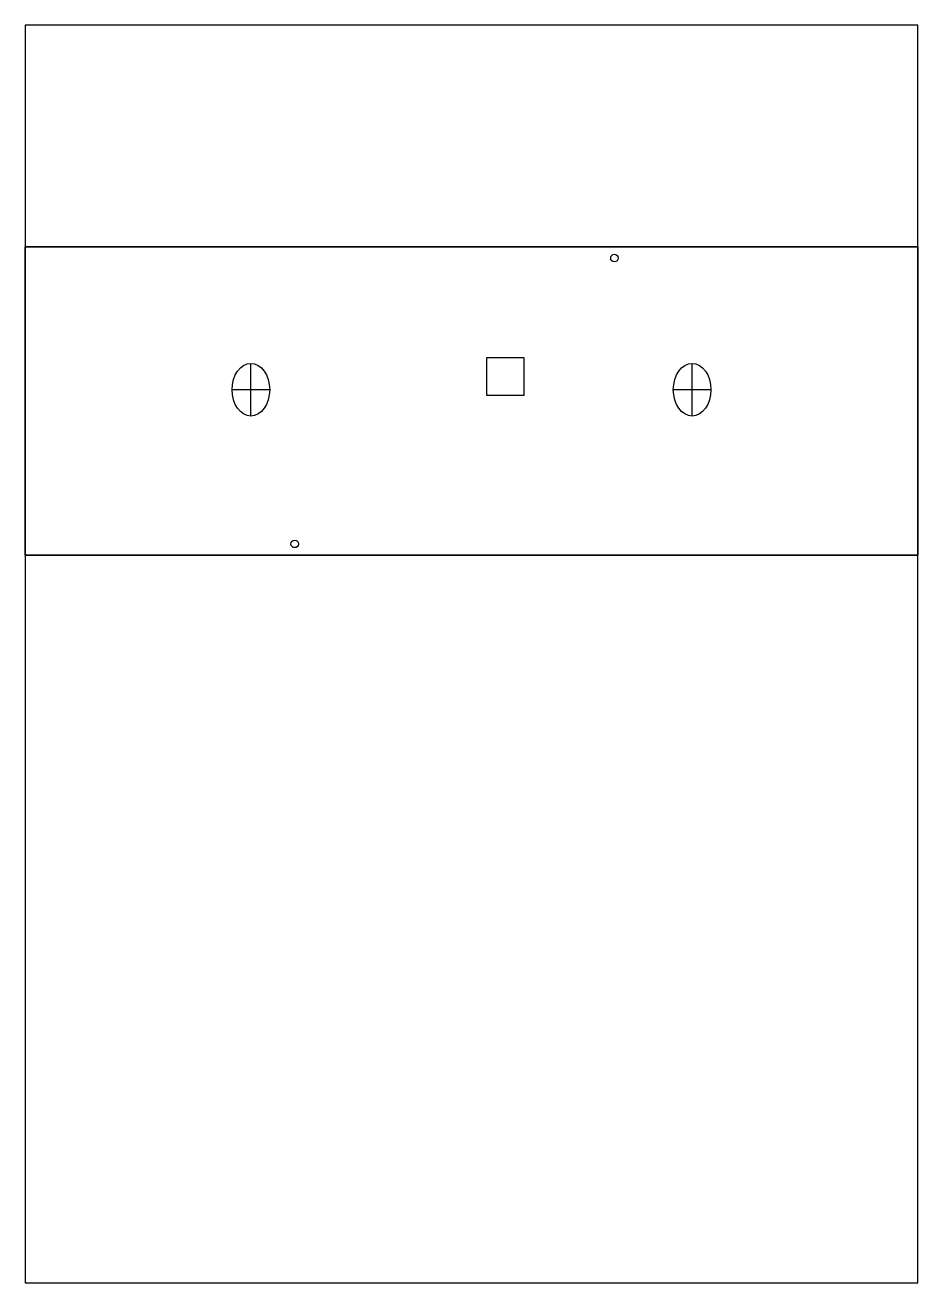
# Model space of a CAD drawing. Header units: millimetres. Extents: x -119 to 119, y -5 to 329.
import ezdxf

# ---------------------------------------------------------------- set-up
doc = ezdxf.new("R2010")
doc.units = ezdxf.units.MM
doc.layers.get('0').update_dxf_attribs({"linetype": 'CONTINUOUS'})

msp = doc.modelspace()

# ---------------------------------------------------------------- linework, layer by layer
for p, q in [((-58.65, 225.48), (-58.65, 239.48)), ((58.65, 225.48), (58.65, 239.48)), ((-53.65, 232.48), (-63.65, 232.48)), ((63.65, 232.48), (53.65, 232.48))]:
    msp.add_line(p, q)
for points in [[(118.65, 329.4), (-118.65, 329.4), (-118.65, -5), (118.65, -5)], [(118.64, 270.48), (118.64, 188.48), (-118.64, 188.48), (-118.64, 270.48)], [(118.64, 270.48), (-118.64, 270.48), (-118.64, 188.48), (118.64, 188.48)], [(4, 230.98), (14, 230.98), (14, 240.98), (4, 240.98)], [(14, 240.98), (4, 240.98), (4, 230.98), (14, 230.98)]]:
    msp.add_lwpolyline(points, close=True)
for centre in [(38, 267.48), (38, 267.48), (-47, 191.48), (-47, 191.48)]:
    msp.add_circle(centre, 1)
for centre in [(-58.65, 232.48), (-58.65, 232.48), (58.65, 232.48), (58.65, 232.48)]:
    msp.add_ellipse(centre, major_axis=(0, 7), ratio=0.714286)

doc.saveas('drawing.dxf')
